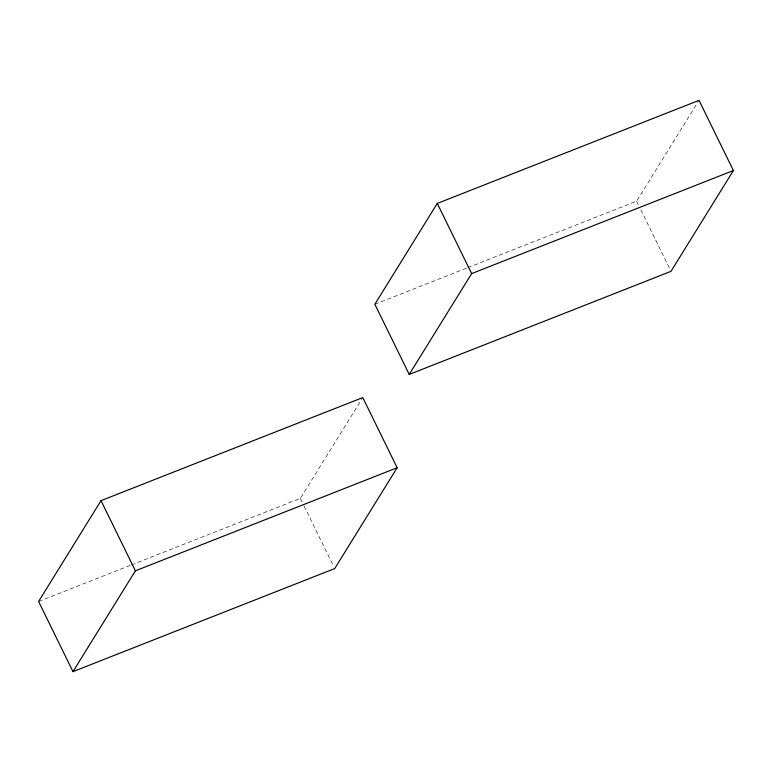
<?xml version="1.0" encoding="UTF-8"?>
<svg xmlns="http://www.w3.org/2000/svg" width="772" height="772" viewBox="0 0 772 772"><rect width="100%" height="100%" fill="white"/><g stroke="black" fill="none" stroke-linecap="round" stroke-linejoin="round"><path stroke-width="0.58" stroke-dasharray="3.86 2.9" d="M131.443 564.911L300.356 498.394L362.136 398.593M467.707 267.691L636.611 201.174L698.399 101.373M374.854 304.255L466.587 268.135M38.6 601.475L130.323 565.355M636.611 201.174L638.724 205.497M640.847 209.81L669.932 269.187M300.356 498.394L303.531 504.869M304.052 505.949L333.668 566.397"/><path stroke-width="1.16" d="M101.016 500.661L38.6 601.475L72.973 671.64L334.73 568.559L397.146 467.745L362.772 397.57L101.016 500.661L135.389 570.826L72.973 671.64M437.27 203.441L374.854 304.255L409.228 374.43L670.984 271.339L733.4 170.525L699.027 100.36L437.27 203.441L471.644 273.606L409.228 374.43M471.644 273.606L733.4 170.525M135.389 570.826L397.146 467.745"/></g></svg>
